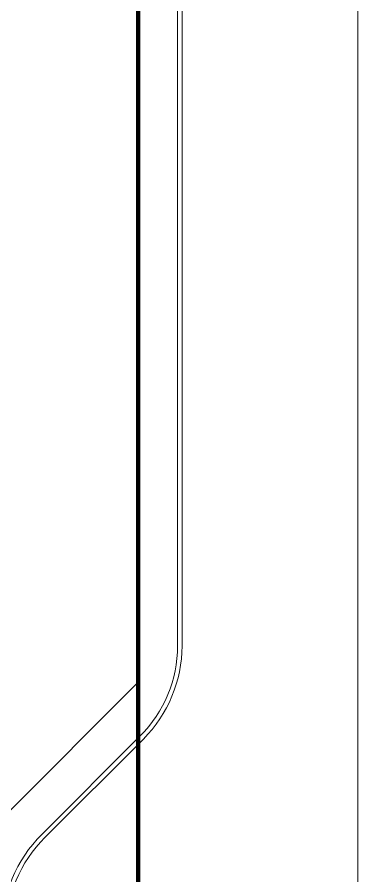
# Model space of a CAD drawing. Header units: millimetres. Extents: x 379264 to 1158416, y -283062 to 356890.
# Drawn here: x 936101 to 936411, y -26986 to -26204 of the extents above; entities that cross this region are included whole.
import ezdxf

# ---------------------------------------------------------------- set-up
doc = ezdxf.new("R2010")
doc.units = ezdxf.units.MM
doc.linetypes.add('CENTER', pattern=[2, 1.25, -0.25, 0.25, -0.25])
doc.linetypes.add('keyplan TANG 1$0$Ranh dat$0$HTT Divide', pattern=[18, 10, -2, 1, -2, 1, -2])
doc.layers.add('12PM. GRID', color=8, linetype='CENTER')
doc.layers.add('BLOCK C - CHI TIET THANG 7 - 15T$0$DnW', color=20, linetype='Continuous')
for name, color, linetype, lineweight in [('keyplan TANG 1$0$Hatch vat lieu', 250, 'Continuous', 5), ('keyplan TANG 1$0$Net Thay khac', 250, 'Continuous', 15), ('keyplan TANG 1$0$Net thay Tuong', 250, 'Continuous', 20), ('keyplan TANG 1$0$Ranh dat$0$Ranh dat', 250, 'keyplan TANG 1$0$Ranh dat$0$HTT Divide', 40)]:
    doc.layers.add(name, color=color, linetype=linetype, lineweight=lineweight)

# ---------------------------------------------------------------- blocks, each defined once
blk = doc.blocks.new('keyplan TANG 1')
at = {"layer": 'keyplan TANG 1$0$Hatch vat lieu'}
blk.add_lwpolyline([(109349.8, -14000), (109349.6, 42637.1, 0.1989118), (107650.8, 46738.3), (103168.9, 51220.3, -0.1988939), (101352.9, 55603.9), (101352, 67603.4, -0.1989309), (103167.9, 71987.9), (107650.6, 76470.7, 0.1989131), (109349.4, 80571.9), (109349.1, 153900, 0.4142122), (106549.1, 156700), (88996.8, 156700, 0.4142136), (87196.8, 154900, 0.4142136)], format="xyb", dxfattribs=at)
at = {"layer": 'keyplan TANG 1$0$Net Thay khac'}
for points in [[(117549, 168266.8), (117549.8, -14005.5, 0.4142122)], [(109549.8, -14000), (109549.6, 42637.1, 0.1989118), (107792.2, 46879.8), (103310.3, 51361.7, -0.1988939), (101552.9, 55603.9), (101552, 67603.5, -0.1989309), (103309.3, 71846.5), (107792.1, 76329.3, 0.1989131), (109549.4, 80571.9), (109549.1, 153900, 0.4142122), (106549.1, 156900), (88996.8, 156900, 0.4142136), (86996.8, 154900)]]:
    blk.add_lwpolyline(points, format="xyb", dxfattribs=at)
at = {"layer": 'keyplan TANG 1$0$Net thay Tuong'}
for points in [[(86996.8, 154900.3), (107552.5, 154900), (107551.3, 78922.3)], [(101550, 72893.5), (107551.3, 78922.3)]]:
    blk.add_lwpolyline(points, dxfattribs=at)
at = {"layer": 'keyplan TANG 1$0$Ranh dat$0$Ranh dat', "ltscale": 0.1, "const_width": 200}
blk.add_lwpolyline([(107552.7, 163996.8), (107549.8, -12000), (-120672.6, -12000), (-121036.9, 70001.2), (-12359.3, 69993.1), (-12354.3, 163998.2), (107552.7, 163996.8)], close=True, dxfattribs=at)
blk = doc.blocks.new('A$C0F1F2E69')
at = {"layer": 'BLOCK C - CHI TIET THANG 7 - 15T$0$DnW', "xscale": 0.02, "yscale": 0.02, "zscale": 0.02}
blk.add_blockref('keyplan TANG 1', (1907.09, -92.85), dxfattribs=at)

msp = doc.modelspace()

# ---------------------------------------------------------------- block references
at = {"layer": '12PM. GRID'}
msp.add_blockref('A$C0F1F2E69', (932153.35, -28294.96), dxfattribs=at)

doc.saveas('drawing.dxf')
